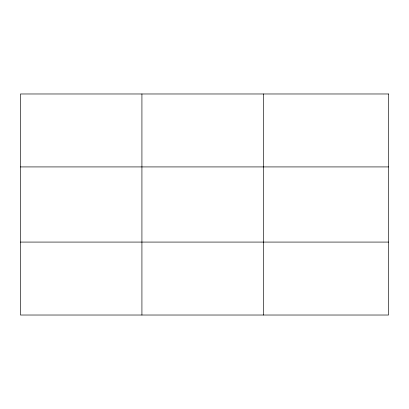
<?xml version="1.0" encoding="UTF-8"?>
<svg xmlns="http://www.w3.org/2000/svg" width="409" height="409" viewBox="0 0 409 409"><rect width="100%" height="100%" fill="white"/><g stroke="black" fill="none" stroke-linecap="round" stroke-linejoin="round"><path stroke-width="0.61" d="M141.923 93.978L141.923 315.022M263.396 93.978L263.396 315.022M20.45 166.923L388.55 166.923M20.45 242.077L388.55 242.077M388.55 93.978L388.55 315.022L20.45 315.022L20.45 93.978L388.55 93.978"/></g></svg>
